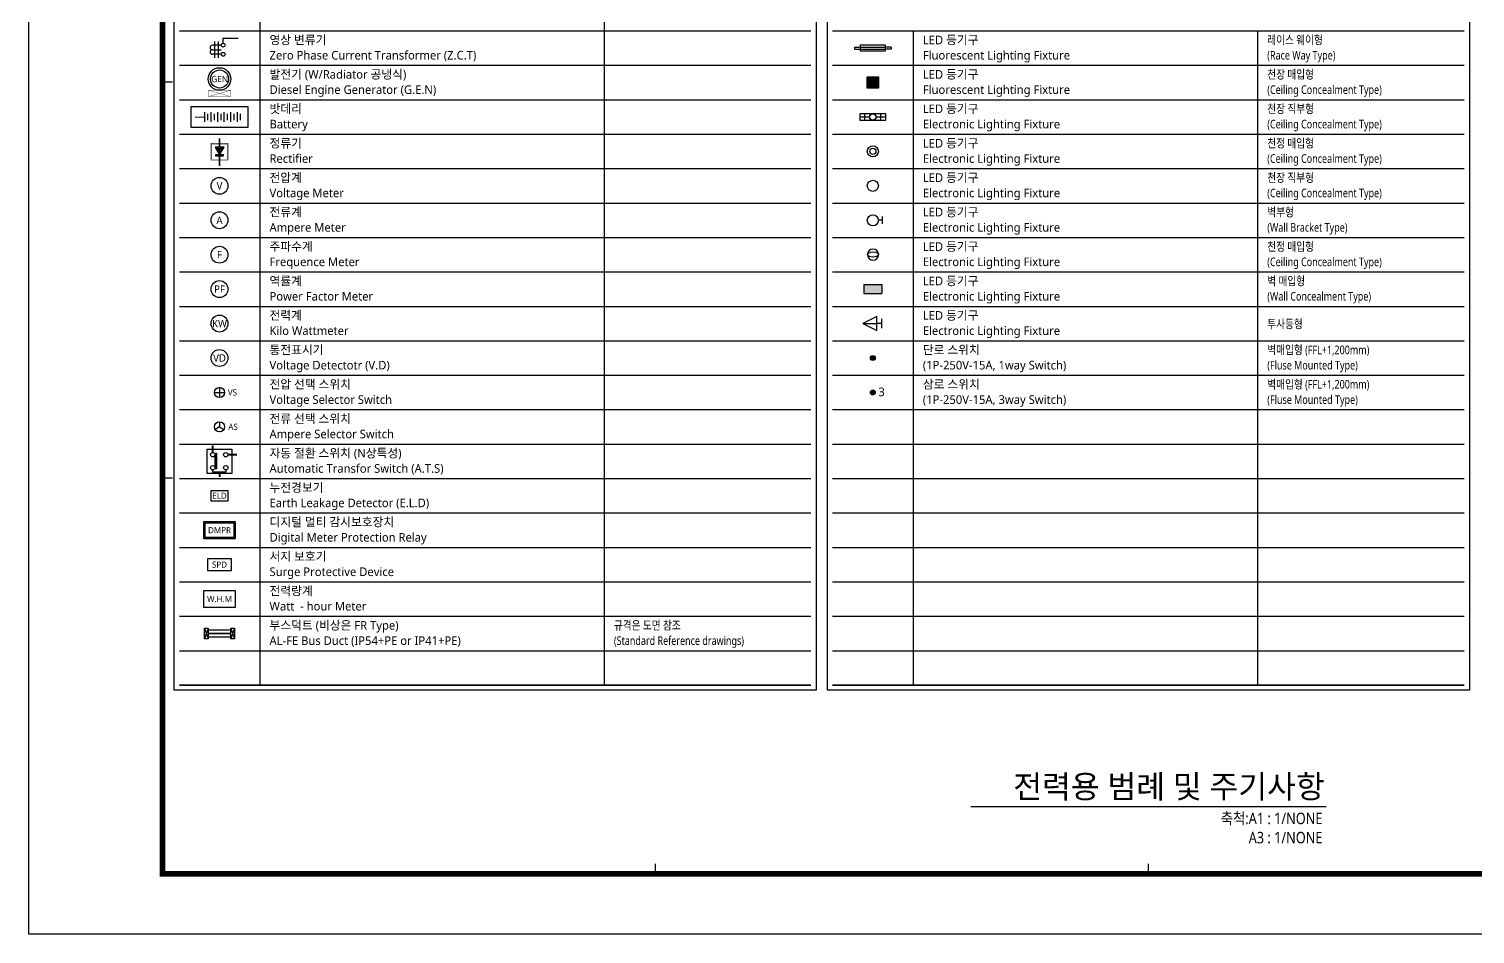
# Model space of a CAD drawing. Header units: millimetres. Extents: x 0 to 84100, y 0 to 59400.
# Drawn here: x 0 to 50380, y 0 to 31543 of the extents above; entities that cross this region are included whole.
import ezdxf
from ezdxf.enums import TextEntityAlignment as Align

# ---------------------------------------------------------------- set-up
doc = ezdxf.new("R2010")
doc.units = ezdxf.units.MM
doc.header["$LTSCALE"] = 1000
doc.linetypes.add('CEN', pattern=[62, 60, -1, 0, -1])
doc.linetypes.add('HD3', pattern=[6.25, 5, -1.25])
for name, color, linetype in [('IMAGE', 7, 'Continuous'), ('RACEWAY', 1, 'Continuous'), ('sol254', 254, 'Continuous'), ('SYM', 3, 'Continuous'), ('symbol', 6, 'Continuous'), ('TIT', 2, 'Continuous'), ('XR-SHEET-SHT', 5, 'Continuous'), ('XREF', 7, 'CEN')]:
    doc.layers.add(name, color=color, linetype=linetype)
doc.layers.add('XR-SHEET-TEMP', color=171, linetype='Continuous', plot=False)
doc.styles.add('GHS', font='malgun.ttf')
doc.styles.add('ROMANS', font='malgun.ttf')

# ---------------------------------------------------------------- blocks, each defined once
blk = doc.blocks.new('XR-FORM-EE', base_point=(461, 408))
at = {"layer": 'XR-SHEET-SHT', "color": 5}
blk.add_lwpolyline([(0, 118800), (168200, 118800), (168200, 0), (0, 0)], close=True, dxfattribs=at)
at = {"layer": 'XR-SHEET-SHT', "color": 5, "const_width": 400}
blk.add_lwpolyline([(9300, 114600), (163900, 114600), (163900, 4200), (9300, 4200)], close=True, dxfattribs=at)
at = {"layer": 'XR-SHEET-TEMP'}
for p, q in [((9300, 59400), (10000, 59400)), ((9300, 31800), (10000, 31800)), ((43650, 4200), (43650, 4900)), ((78000, 4200), (78000, 4900))]:
    blk.add_line(p, q, dxfattribs=at)
blk = doc.blocks.new('B20')
at = {"layer": 'SYM'}
blk.add_circle((0, 0), 1.5, dxfattribs=at)
blk = doc.blocks.new('zw$F231')
at = {"layer": 'sol254'}
blk.add_hatch(color=256, dxfattribs=at).paths.add_polyline_path([(-300, 300), (-300, -300), (300, -300), (300, 300)])
at = {"layer": 'SYM'}
blk.add_lwpolyline([(-300, 300), (300, 300), (300, -300), (-300, -300)], close=True, dxfattribs=at)
blk = doc.blocks.new('D5-c')
blk.add_wipeout([(-479, 293), (781, 293), (781, -7), (-479, -7)]).dxf.layer = 'SYM'
at = {"layer": 'SYM'}
for p, q in [((1, 143), (-479, 143)), ((-239, 293), (-239, -7)), ((781, 143), (301, 143)), ((541, 293), (541, -7))]:
    blk.add_line(p, q, dxfattribs=at)
blk.add_lwpolyline([(-479, 293), (-479, -7), (781, -7), (781, 293)], close=True, dxfattribs=at)
blk.add_circle((151, 143), 150, dxfattribs=at)
blk = doc.blocks.new('zw$29C1')
at = {"color": 3}
blk.add_wipeout([(-150, 600), (150, 600), (150, -600), (-150, -600)], dxfattribs=at)
blk.add_lwpolyline([(-150, 600), (150, 600), (150, -600), (-150, -600)], close=True, dxfattribs=at)
blk = doc.blocks.new('HH7')
at = {"layer": 'SYM'}
blk.add_hatch(color=256, dxfattribs=at).paths.add_polyline_path([(50, 50, 1), (-50, 50, 1)])
blk.add_circle((0, 50), 50, dxfattribs=at)
blk = doc.blocks.new('aaa')
at = {"layer": 'SYM'}
blk.add_line((-150, 0), (150, 0), dxfattribs=at)
at = {"layer": 'SYM', "lineweight": -2}
for p, q in [((0, 0), (0, -150)), ((-225, -150), (0, -600)), ((225, -150), (-225, -150)), ((0, -600), (225, -150)), ((0, -600), (0, -150))]:
    blk.add_line(p, q, dxfattribs=at)

msp = doc.modelspace()

# ---------------------------------------------------------------- hatches: boundary and pattern name
at = {"layer": 'IMAGE'}
msp.add_hatch(color=253, dxfattribs=at).paths.add_polyline_path([(29082, 22637), (29082, 22319), (29717, 22319), (29717, 22637)])
at = {"layer": 'SYM'}
h = msp.add_hatch(color=256, dxfattribs=at)
h.paths.add_polyline_path([(6640, 27152), (6796, 27422), (6484, 27422)])
h.paths.add_polyline_path([(6498, 27120), (6782, 27120), (6782, 27152), (6498, 27152)])

# ---------------------------------------------------------------- linework, layer by layer
at = {"layer": 'RACEWAY', "color": 6}
for p, q in [((28758, 30911, -2754), (28970, 30911, -2754)), ((28758, 30911, -2754), (28758, 30839, -2754)), ((28758, 30839, -2754), (28970, 30839, -2754)), ((30042, 30911, -2754), (29830, 30911, -2754)), ((30042, 30839, -2754), (29830, 30839, -2754)), ((30042, 30911, -2754), (30042, 30839, -2754))]:
    msp.add_line(p, q, dxfattribs=at)
at = {"layer": 'SYM', "color": 6}
for p, q in [((8040, 51875, -2754), (8040, 8675, -2754)), ((20040, 51875, -2754), (20040, 8675, -2754)), ((5240, 31475, -2754), (27240, 31475, -2754)), ((28000, 31475, -2754), (50000, 31475, -2754)), ((30800, 31475, -2754), (30800, 25475, -2754)), ((42800, 31475, -2754), (42800, 25475, -2754)), ((6476, 30540, -2754), (6476, 31103, -2754)), ((6605, 30540, -2754), (6605, 31103, -2754)), ((5240, 30275, -2754), (27240, 30275, -2754)), ((28000, 30275, -2754), (50000, 30275, -2754)), ((5240, 29075, -2754), (27240, 29075, -2754)), ((28000, 29075, -2754), (50000, 29075, -2754)), ((5240, 27875, -2754), (27240, 27875, -2754)), ((28000, 27875, -2754), (50000, 27875, -2754)), ((5240, 26675, -2754), (27240, 26675, -2754)), ((28000, 26675, -2754), (50000, 26675, -2754)), ((5240, 25475, -2754), (27240, 25475, -2754)), ((28000, 25475, -2754), (50000, 25475, -2754)), ((30800, 25475, -2754), (30800, 15875, -2754)), ((42800, 25475, -2754), (42800, 15875, -2754)), ((5240, 24275, -2754), (27240, 24275, -2754)), ((28000, 24275, -2754), (50000, 24275, -2754)), ((5240, 23075, -2754), (27240, 23075, -2754)), ((28000, 23075, -2754), (50000, 23075, -2754)), ((5240, 21875, -2754), (27240, 21875, -2754)), ((28000, 21875, -2754), (50000, 21875, -2754)), ((5240, 20675, -2754), (27240, 20675, -2754)), ((28000, 20675, -2754), (50000, 20675, -2754)), ((5240, 19475, -2754), (27240, 19475, -2754)), ((28000, 19475, -2754), (50000, 19475, -2754)), ((5240, 18275, -2754), (27240, 18275, -2754)), ((28000, 18275, -2754), (50000, 18275, -2754)), ((5240, 17075, -2754), (27240, 17075, -2754)), ((28000, 17075, -2754), (50000, 17075, -2754)), ((5240, 15875, -2754), (27240, 15875, -2754)), ((28000, 15875, -2754), (50000, 15875, -2754)), ((30800, 15875, -2754), (30800, 8675, -2754)), ((42800, 15875, -2754), (42800, 8675, -2754)), ((5240, 14675, -2754), (27240, 14675, -2754)), ((28000, 14675, -2754), (50000, 14675, -2754)), ((5240, 13475, -2754), (27240, 13475, -2754)), ((28000, 13475, -2754), (50000, 13475, -2754)), ((5240, 12275, -2754), (27240, 12275, -2754)), ((28000, 12275, -2754), (50000, 12275, -2754)), ((5240, 11075, -2754), (27240, 11075, -2754)), ((28000, 11075, -2754), (50000, 11075, -2754)), ((5240, 9875, -2754), (27240, 9875, -2754)), ((28000, 9875, -2754), (50000, 9875, -2754)), ((5240, 8675, -2754), (27240, 8675, -2754)), ((27240, 8675, -2754), (5240, 8675, -2754)), ((28000, 8675, -2754), (50000, 8675, -2754)), ((50000, 8675, -2754), (28000, 8675, -2754))]:
    msp.add_line(p, q, dxfattribs=at)
at = {"layer": 'SYM'}
for p, q in [((6698, 30976, -2754), (6392, 30976, -2754)), ((6392, 30817, -2754), (6698, 30817, -2754)), ((6392, 30817, -2754), (6698, 30817, -2754)), ((6765, 31218, -2754), (7295, 31218, -2754)), ((6765, 31043, -2754), (6765, 31218, -2754)), ((6698, 30658, -2754), (6392, 30658, -2754)), ((5792, 28470, -2754), (6112, 28475, -2754)), ((6484, 27422, -2754), (6640, 27152, -2754)), ((6796, 27422, -2754), (6484, 27422, -2754)), ((6640, 27152, -2754), (6796, 27422, -2754)), ((6782, 27152, -2754), (6498, 27152, -2754)), ((6498, 27152, -2754), (6498, 27120, -2754)), ((6498, 27120, -2754), (6782, 27120, -2754)), ((6782, 27120, -2754), (6782, 27152, -2754)), ((29721, 24875, -2754), (29593, 24875, -2754)), ((29721, 24875, -2754), (29593, 24875, -2754)), ((29721, 25004, -2754), (29721, 24746, -2754)), ((29721, 25003, -2754), (29721, 24747, -2754)), ((6463, 18875, -2754), (6817, 18875, -2754)), ((6640, 19052, -2754), (6640, 18698, -2754)), ((6641, 17675, -2754), (6488, 17587, -2754)), ((6641, 17852, -2754), (6641, 17675, -2754)), ((6641, 17675, -2754), (6794, 17587, -2754)), ((6212, 16047, -2754), (6212, 16903, -2754)), ((6212, 16903, -2754), (7068, 16903, -2754)), ((6406, 17023, -2754), (6406, 16781, -2754)), ((6485, 16755, -2754), (6539, 16755, -2754)), ((6485, 16213, -2754), (6485, 16755, -2754)), ((6512, 16213, -2754), (6512, 16755, -2754)), ((6539, 16755, -2754), (6539, 16213, -2754)), ((7246, 16706, -2754), (6935, 16706, -2754)), ((7068, 16903, -2754), (7068, 16047, -2754)), ((6406, 16101, -2754), (6406, 16177, -2754)), ((6539, 16213, -2754), (6485, 16213, -2754)), ((6859, 16177, -2754), (6859, 16101, -2754)), ((7068, 16047, -2754), (6212, 16047, -2754)), ((6859, 16101, -2754), (6406, 16101, -2754)), ((6640, 16101, -2754), (6640, 15929, -2754)), ((6249, 10656, -2754), (6113, 10294, -2754)), ((6113, 10656, -2754), (6249, 10294, -2754)), ((7167, 10656, -2754), (7031, 10294, -2754)), ((7031, 10656, -2754), (7167, 10294, -2754))]:
    msp.add_line(p, q, dxfattribs=at)
at = {"layer": 'SYM', "color": 4}
for p, q in [((29082, 22637), (29717, 22637)), ((29082, 22637), (29082, 22319)), ((29082, 22319), (29717, 22319)), ((29717, 22637), (29717, 22319))]:
    msp.add_line(p, q, dxfattribs=at)
at = {"layer": 'SYM', "elevation": -2754}
for points in [[(5060, 54505), (27420, 54505), (27420, 8495), (5060, 8495)], [(6337, 15100), (6943, 15100), (6943, 15450), (6337, 15450)], [(6097, 14375), (7183, 14375), (7183, 13775), (6097, 13775)], [(7055, 13076), (6225, 13076), (6225, 12674), (7055, 12674)], [(6097, 11975), (7183, 11975), (7183, 11375), (6097, 11375)], [(6113, 10656), (6249, 10656), (6249, 10294), (6113, 10294)], [(7031, 10656), (7167, 10656), (7167, 10294), (7031, 10294)]]:
    msp.add_lwpolyline(points, close=True, dxfattribs=at)
for points, const_width in [([(6698, 30976), (6392, 30976, 1), (6392, 30817), (6698, 30817)], 14.3), ([(6698, 30658), (6392, 30658, -1), (6392, 30817), (6698, 30817)], 14.3), ([(6765, 31043, -0.982379), (6767, 30909, -1.017937), (6765, 31043)], 14.3), ([(6765, 30725, -0.982379), (6767, 30590, -1.017937), (6765, 30725)], 14.3), ([(6345, 26075, -1), (6935, 26075, -1), (6345, 26075)], 14.3), ([(6345, 24875, -1), (6935, 24875, -1), (6345, 24875)], 14.3), ([(6345, 23675, -1), (6935, 23675, -1), (6345, 23675)], 14.3), ([(6345, 22475, -1), (6935, 22475, -1), (6345, 22475)], 14.3), ([(6345, 21275, -1), (6935, 21275, -1), (6345, 21275)], 14.3), ([(6345, 20075, -1), (6935, 20075, -1), (6345, 20075)], 14.3), ([(6463, 18875, -1), (6817, 18875, -1), (6463, 18875)], 17.1), ([(6464, 17675, -1), (6818, 17675, -1), (6464, 17675)], 17.1), ([(6406, 16781, -1), (6406, 16630, -1), (6406, 16781)], 14.1), ([(6859, 16781, -1), (6859, 16630, -1), (6859, 16781)], 14.1), ([(6406, 16328, -1), (6406, 16177, -1), (6406, 16328)], 14.1), ([(6859, 16328, -1), (6859, 16177, -1), (6859, 16328)], 14.1)]:
    msp.add_lwpolyline(points, format="xyb", dxfattribs=dict(at, const_width=const_width))
for points, const_width in [([(7295, 31218), (6765, 31218), (6765, 31043)], 28.6), ([(6260, 29404), (7020, 29187)], 10.3), ([(6260, 29187), (7020, 29404)], 10.3), ([(5791, 28470), (6112, 28470)], 15.8), ([(6112, 28646), (6112, 28304)], 30), ([(6225, 28589), (6225, 28361)], 30), ([(6339, 28646), (6339, 28304)], 30), ([(6453, 28589), (6453, 28361)], 30), ([(6567, 28646), (6567, 28304)], 30), ([(6681, 28589), (6681, 28361)], 30), ([(6795, 28646), (6795, 28304)], 30), ([(6908, 28589), (6908, 28361)], 30), ([(7022, 28646), (7022, 28304)], 30), ([(7136, 28589), (7136, 28361)], 30), ([(7250, 28646), (7250, 28304)], 30), ([(7364, 28589), (7364, 28361)], 30), ([(6638, 27724), (6638, 27422)], 63.2), ([(6638, 27120), (6638, 26767)], 63.2), ([(6463, 18875), (6817, 18875)], 17.1), ([(6640, 19052), (6640, 18698)], 17.1), ([(6488, 17587), (6641, 17676)], 17.1), ([(6641, 17852), (6641, 17676), (6794, 17587)], 17.1), ([(6406, 17023), (6406, 16781)], 68.6), ([(6512, 16213), (6512, 16755)], 14.1), ([(7246, 16706), (6935, 16706)], 68.6), ([(6859, 16177), (6859, 16101), (6406, 16101), (6406, 16177)], 14.1), ([(6640, 16101), (6640, 15929)], 68.6), ([(6249, 10656), (6113, 10294)], 10), ([(6249, 10294), (6113, 10656)], 10), ([(7031, 10595), (6249, 10595)], 50), ([(7167, 10656), (7031, 10294)], 10), ([(7167, 10294), (7031, 10656)], 10), ([(7031, 10475), (6249, 10475)], 50), ([(7031, 10355), (6249, 10355)], 50)]:
    msp.add_lwpolyline(points, dxfattribs=dict(at, const_width=const_width))
for points, const_width in [([(7020, 29187), (6260, 29187), (6260, 29404), (7020, 29404)], 10.3), ([(6346, 27557), (6934, 27557), (6934, 26970), (6346, 26970)], 19), ([(6212, 16903), (7068, 16903), (7068, 16047), (6212, 16047)], 14.1), ([(6539, 16755), (6539, 16213), (6485, 16213), (6485, 16755)], 14.1), ([(6097, 14375), (7183, 14375), (7183, 13775), (6097, 13775)], 17.1), ([(6225, 12674), (7055, 12674), (7055, 13076), (6225, 13076)], 14.3), ([(6097, 11975), (7183, 11975), (7183, 11375), (6097, 11375)], 17.1), ([(6113, 10294), (6113, 10656), (6249, 10656), (6249, 10294)], 10), ([(7031, 10294), (7031, 10656), (7167, 10656), (7167, 10294)], 10)]:
    msp.add_lwpolyline(points, close=True, dxfattribs=dict(at, const_width=const_width))
at = {"layer": 'SYM', "color": 6, "linetype": 'HD3', "elevation": -2754}
msp.add_lwpolyline([(7638, 28119), (7638, 28831), (5642, 28831), (5642, 28119)], close=True, dxfattribs=at)
at = {"layer": 'SYM', "elevation": -2754}
for points in [[(6112, 28646), (6112, 28304)], [(6225, 28589), (6225, 28361)], [(6339, 28646), (6339, 28304)], [(6453, 28589), (6453, 28361)], [(6567, 28646), (6567, 28304)], [(6681, 28589), (6681, 28361)], [(6795, 28646), (6795, 28304)], [(6908, 28589), (6908, 28361)], [(7022, 28646), (7022, 28304)], [(7136, 28589), (7136, 28361)], [(7250, 28646), (7250, 28304)], [(7364, 28589), (7364, 28361)]]:
    msp.add_lwpolyline(points, dxfattribs=at)
at = {"layer": 'SYM', "color": 6, "elevation": -2754}
for points, const_width in [([(6906, 26997), (6374, 26997), (6374, 27530), (6906, 27530)], 10), ([(6140, 14332), (7140, 14332), (7140, 13818), (6140, 13818)], 8.57)]:
    msp.add_lwpolyline(points, close=True, dxfattribs=dict(at, const_width=const_width))
msp.add_lwpolyline([(6140, 14332), (7140, 14332), (7140, 13818), (6140, 13818)], close=True, dxfattribs=at)
at = {"layer": 'SYM'}
for centre, radius in [((6765, 30976, -2754), 67.1), ((6765, 30658, -2754), 67.1), ((6640, 29797, -2754), 393), ((6643, 29797, -2754), 314), ((29400, 27275, -2754), 107), ((6640, 26075, -2754), 295), ((29400, 26075, -2754), 193), ((6640, 24875, -2754), 295), ((29400, 24875, -2754), 193), ((6640, 23675, -2754), 295), ((6640, 22475, -2754), 295), ((6640, 21275, -2754), 295), ((6640, 20075, -2754), 295), ((6640, 18875, -2754), 177), ((6641, 17675, -2754), 177), ((6406, 16706, -2754), 75.6), ((6859, 16706, -2754), 75.6), ((6406, 16253, -2754), 75.6), ((6859, 16253, -2754), 75.6)]:
    msp.add_circle(centre, radius, dxfattribs=at)
for centre in [(6392, 30896, -2754), (6392, 30737, -2754)]:
    msp.add_arc(centre, 79.6, 90, 270, dxfattribs=at)
at = {"layer": 'symbol'}
msp.add_ellipse((29405, 23679), major_axis=(-193, 0), ratio=1, start_param=3.141593, end_param=9.424778, dxfattribs=at)
msp.add_ellipse((29405, 23679), major_axis=(193, 0), ratio=0.466667, dxfattribs=at)
at = {"layer": 'TIT'}
msp.add_line((32811, 4450), (45189, 4450), dxfattribs=at)

# ---------------------------------------------------------------- block references
at = {"layer": 'SYM'}
for name, p, xscale, yscale, zscale in [('zw$F231', (29400, 29675, -2754), 0.65, 0.65, 0.65), ('B20', (29400, 27275, -2754), 128.5714285753784, 128.5714285753784, 128.5714285753784), ('HH7', (29400, 19989), 1.714285714842845, 1.714285714842845, 1.714285714842845), ('HH7', (29400, 18789), 1.714285714842845, 1.714285714842845, 1.714285714842845)]:
    msp.add_blockref(name, p, dxfattribs=dict(at, xscale=xscale, yscale=yscale, zscale=zscale))
at = {"layer": 'SYM', "xscale": 1.083085714304976, "yscale": 1.083085714304976, "zscale": 1.083085714304976, "rotation": 270}
msp.add_blockref('aaa', (29700, 21277), dxfattribs=at)
at = {"layer": 'XREF', "xscale": 0.5, "yscale": 0.5, "zscale": 0.5}
msp.add_blockref('XR-FORM-EE', (231, 204), dxfattribs=at)

# ---------------------------------------------------------------- texts
at = {"layer": 'SYM', "linetype": 'Continuous'}
for s, style, p in [('영상 변류기', 'GHS', (8381, 31008, -2754)), ('LED 등기구', 'ROMANS', (31141, 31008, -2754)), ('Zero Phase Current Transformer (Z.C.T)', 'GHS', (8381, 30476, -2754)), ('Fluorescent Lighting Fixture', 'ROMANS', (31141, 30476, -2754)), ('발전기 (W/Radiator 공냉식)', 'GHS', (8381, 29808, -2754)), ('LED 등기구', 'ROMANS', (31141, 29808, -2754)), ('Diesel Engine Generator (G.E.N)', 'GHS', (8381, 29276, -2754)), ('Fluorescent Lighting Fixture', 'ROMANS', (31141, 29276, -2754)), ('밧데리', 'GHS', (8381, 28608, -2754)), ('LED 등기구', 'ROMANS', (31141, 28608, -2754)), ('Battery', 'GHS', (8381, 28076, -2754)), ('Electronic Lighting Fixture', 'ROMANS', (31141, 28076, -2754)), ('정류기', 'GHS', (8381, 27408, -2754)), ('LED 등기구', 'GHS', (31141, 27408, -2754)), ('Rectifier', 'GHS', (8381, 26876, -2754)), ('Electronic Lighting Fixture', 'GHS', (31141, 26876, -2754)), ('전압계', 'GHS', (8381, 26208, -2754)), ('LED 등기구', 'GHS', (31141, 26208, -2754)), ('Voltage Meter', 'GHS', (8381, 25676, -2754)), ('Electronic Lighting Fixture', 'GHS', (31141, 25676, -2754)), ('전류계', 'GHS', (8381, 25008, -2754)), ('LED 등기구', 'GHS', (31141, 25008, -2754)), ('Ampere Meter', 'GHS', (8381, 24476, -2754)), ('Electronic Lighting Fixture', 'GHS', (31141, 24476, -2754)), ('주파수계', 'GHS', (8381, 23808, -2754)), ('LED 등기구', 'GHS', (31141, 23808, -2754)), ('Frequence Meter', 'GHS', (8381, 23276, -2754)), ('Electronic Lighting Fixture', 'GHS', (31141, 23276, -2754)), ('역률계', 'GHS', (8381, 22608, -2754)), ('LED 등기구', 'GHS', (31141, 22608, -2754)), ('Power Factor Meter', 'GHS', (8381, 22076, -2754)), ('Electronic Lighting Fixture', 'GHS', (31141, 22076, -2754)), ('전력계', 'GHS', (8381, 21408, -2754)), ('LED 등기구', 'GHS', (31141, 21408, -2754)), ('Kilo Wattmeter', 'GHS', (8381, 20876, -2754)), ('Electronic Lighting Fixture', 'GHS', (31141, 20876, -2754)), ('통전표시기', 'GHS', (8381, 20208, -2754)), ('단로 스위치', 'ROMANS', (31141, 20208, -2754)), ('Voltage Detectotr (V.D)', 'GHS', (8381, 19676, -2754)), ('(1P-250V-15A, 1way Switch)', 'ROMANS', (31141, 19676, -2754)), ('전압 선택 스위치', 'GHS', (8381, 19008, -2754)), ('삼로 스위치 ', 'ROMANS', (31141, 19008, -2754)), ('Voltage Selector Switch', 'GHS', (8381, 18476, -2754)), ('3', 'ROMANS', (29594, 18744, -2754)), ('(1P-250V-15A, 3way Switch)', 'ROMANS', (31141, 18476, -2754)), ('전류 선택 스위치', 'GHS', (8381, 17808, -2754)), ('Ampere Selector Switch', 'GHS', (8381, 17276, -2754)), ('자동 절환 스위치 (N상특성)', 'GHS', (8381, 16608, -2754)), ('Automatic Transfor Switch (A.T.S)', 'GHS', (8381, 16076, -2754)), ('누전경보기', 'GHS', (8381, 15408, -2754)), ('Earth Leakage Detector (E.L.D)', 'GHS', (8381, 14876, -2754)), ('디지털 멀티 감시보호장치', 'GHS', (8381, 14208, -2754)), ('Digital Meter Protection Relay', 'GHS', (8381, 13676, -2754)), ('서지 보호기', 'GHS', (8381, 13008, -2754)), ('Surge Protective Device', 'GHS', (8381, 12476, -2754)), ('전력량계', 'GHS', (8381, 11808, -2754)), ('Watt  - hour Meter', 'GHS', (8381, 11276, -2754)), ('부스덕트 (비상은 FR Type)', 'GHS', (8381, 10608, -2754)), ('AL-FE Bus Duct (IP54+PE or IP41+PE)', 'GHS', (8381, 10076, -2754))]:
    msp.add_text(s, height=300, dxfattribs=dict(at, style=style)).set_placement(p)
at = {"layer": 'SYM', "linetype": 'Continuous', "width": 0.8}
for s, style, p in [('레이스 웨이형', 'ROMANS', (43141, 31008, -2754)), ('(Race Way Type)', 'ROMANS', (43141, 30476, -2754)), ('천장 매입형', 'ROMANS', (43141, 29808, -2754)), ('(Ceiling Concealment Type)', 'ROMANS', (43141, 29276, -2754)), ('천장 직부형', 'ROMANS', (43141, 28608, -2754)), ('(Ceiling Concealment Type)', 'ROMANS', (43141, 28076, -2754)), ('천정 매입형', 'GHS', (43141, 27408, -2754)), ('(Ceiling Concealment Type)', 'GHS', (43141, 26876, -2754)), ('천장 직부형', 'GHS', (43141, 26208, -2754)), ('(Ceiling Concealment Type)', 'GHS', (43141, 25676, -2754)), ('벽부형', 'GHS', (43141, 25008, -2754)), ('(Wall Bracket Type)', 'GHS', (43141, 24476, -2754)), ('천정 매입형', 'GHS', (43141, 23808, -2754)), ('(Ceiling Concealment Type)', 'GHS', (43141, 23276, -2754)), ('벽 매입형', 'GHS', (43141, 22608, -2754)), ('(Wall Concealment Type)', 'GHS', (43141, 22076, -2754)), ('투사등형', 'GHS', (43141, 21110, -2754)), ('벽매입형 (FFL+1,200mm)', 'ROMANS', (43141, 20208, -2754)), ('(Fluse Mounted Type)', 'ROMANS', (43141, 19676, -2754)), ('벽매입형 (FFL+1,200mm)', 'ROMANS', (43141, 19008, -2754)), ('(Fluse Mounted Type)', 'ROMANS', (43141, 18476, -2754)), ('규격은 도면 참조', 'GHS', (20381, 10608, -2754)), ('(Standard Reference drawings)', 'GHS', (20381, 10076, -2754))]:
    msp.add_text(s, height=300, dxfattribs=dict(at, style=style)).set_placement(p)
at = {"layer": 'SYM', "style": 'GHS'}
for s, height, p in [('GEN', 220, (6643, 29797, -2754)), ('V', 257, (6640, 26075, -2754)), ('A', 257, (6640, 24875, -2754)), ('F', 257, (6640, 23675, -2754)), ('PF', 257.1, (6640, 22475, -2754)), ('KW', 257.1, (6640, 21275, -2754)), ('VD', 257.1, (6640, 20075, -2754)), ('ELD', 214.3, (6640, 15275, -2754)), ('DMPR', 214.3, (6640, 14075, -2754)), ('SPD', 214.3, (6640, 12875, -2754)), ('W.H.M', 214.3, (6640, 11675, -2754))]:
    msp.add_text(s, height=height, dxfattribs=at).set_placement(p, align=Align.MIDDLE)
for s, p in [('VS', (6929, 18769, -2754)), ('AS', (6946, 17571, -2754))]:
    msp.add_text(s, height=214.3, dxfattribs=at).set_placement(p)
at = {"layer": 'TIT', "style": 'GHS'}
msp.add_text('전력용 범례 및 주기사항', height=800, dxfattribs=at).set_placement((45143, 5140), align=Align.MIDDLE_RIGHT)
at = {"layer": 'TIT', "style": 'GHS', "width": 0.85}
for s, p in [('축척:A1 : 1/NONE', (45062, 3831)), ('A3 : 1/NONE', (45062, 3162))]:
    msp.add_text(s, height=400, dxfattribs=at).set_placement(p, align=Align.RIGHT)

# ---------------------------------------------------------------- next in the draw order: block references
at = {"layer": 'SYM'}
for name, p, xscale, yscale, zscale, rotation in [('zw$29C1', (29400, 30875), 0.716542750929368, 0.716542750929368, 0.716542750929368, 90), ('D5-c', (29508, 28578, -2754), 0.7167969933927562, 0.7167969933927562, 0.7167969933927562, 180)]:
    msp.add_blockref(name, p, dxfattribs=dict(at, xscale=xscale, yscale=yscale, zscale=zscale, rotation=rotation))

# ---------------------------------------------------------------- next in the draw order: linework, layer by layer
at = {"layer": 'RACEWAY', "color": 6}
for p, q in [((28970, 30911, -2754), (29830, 30911, -2754)), ((28970, 30839, -2754), (29830, 30839, -2754))]:
    msp.add_line(p, q, dxfattribs=at)
at = {"layer": 'SYM', "elevation": -2754}
msp.add_lwpolyline([(27820, 54505), (50180, 54505), (50180, 8495), (27820, 8495)], close=True, dxfattribs=at)

doc.saveas('drawing.dxf')
